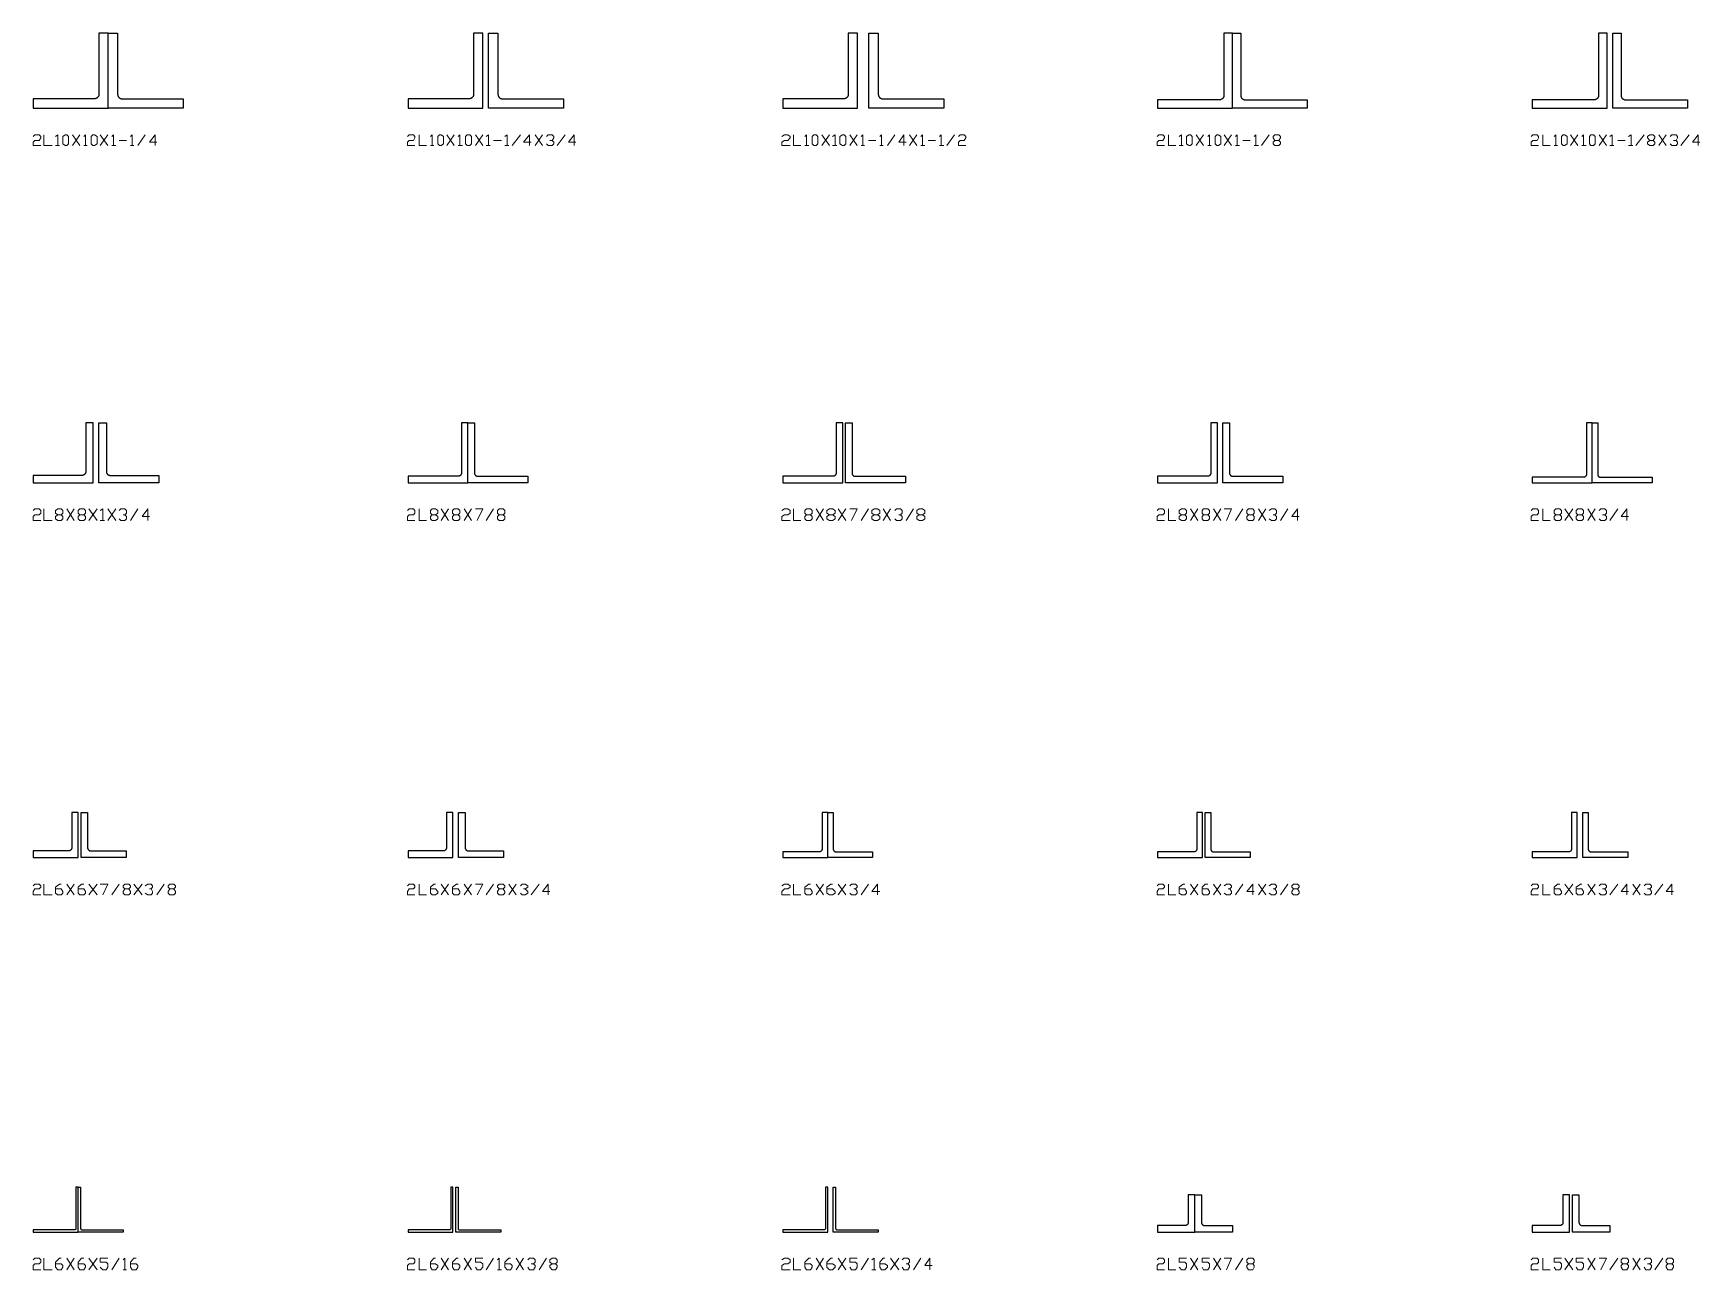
# Model space of a CAD drawing. Header units: inches. Extents: x 0 to 985, y -1555 to 12.
# Drawn here: x 750 to 972.4, y -155 to 10 of the extents above; entities that cross this region are included whole.
import ezdxf

# ---------------------------------------------------------------- set-up
doc = ezdxf.new("R2010")
doc.units = ezdxf.units.IN
doc.header["$MEASUREMENT"] = 0
doc.layers.add('AISC_STEEL', color=7, linetype='Continuous')

msp = doc.modelspace()

# ---------------------------------------------------------------- linework, layer by layer
at = {"color": 3, "lineweight": 0}
for points in [[(750, -3.76), (750.22, -3.54), (750.77, -3.54), (750.98, -3.76), (750.98, -3.97), (750.77, -4.3), (750.22, -4.3), (750, -4.52), (750, -4.96), (750.98, -4.96)], [(751.42, -3.54), (751.42, -4.96), (752.51, -4.96)], [(752.95, -3.76), (753.27, -3.54), (753.27, -4.96)], [(755.24, -4.96), (756.22, -3.54)], [(755.24, -3.54), (756.22, -4.96)], [(756.76, -3.76), (756.98, -3.54), (756.98, -4.96)], [(758.94, -4.96), (759.93, -3.54)], [(758.94, -3.54), (759.93, -4.96)], [(760.47, -3.76), (760.69, -3.54), (760.69, -4.96)], [(761.45, -4.3), (762.43, -4.3)], [(762.98, -3.76), (763.2, -3.54), (763.2, -4.96)], [(763.96, -4.96), (764.94, -3.54)], [(766.47, -4.52), (765.49, -4.52), (766.25, -3.54), (766.25, -4.96)], [(799.95, -3.76), (800.17, -3.54), (800.71, -3.54), (800.93, -3.76), (800.93, -3.97), (800.71, -4.3), (800.17, -4.3), (799.95, -4.52), (799.95, -4.96), (800.93, -4.96)], [(801.47, -3.54), (801.47, -4.96), (802.46, -4.96)], [(803, -3.76), (803.22, -3.54), (803.22, -4.96)], [(805.18, -4.96), (806.16, -3.54)], [(805.18, -3.54), (806.16, -4.96)], [(806.71, -3.76), (806.93, -3.54), (806.93, -4.96)], [(809, -4.96), (809.98, -3.54)], [(809, -3.54), (809.98, -4.96)], [(810.42, -3.76), (810.74, -3.54), (810.74, -4.96)], [(811.4, -4.3), (812.49, -4.3)], [(812.92, -3.76), (813.25, -3.54), (813.25, -4.96)], [(813.91, -4.96), (815, -3.54)], [(816.41, -4.52), (815.43, -4.52), (816.2, -3.54), (816.2, -4.96)], [(816.96, -4.96), (817.94, -3.54)], [(816.96, -3.54), (817.94, -4.96)], [(818.49, -3.76), (818.7, -3.54), (819.25, -3.54), (819.47, -3.76), (819.47, -3.97), (819.25, -4.3), (818.92, -4.3)], [(819.25, -4.3), (819.47, -4.52), (819.47, -4.74), (819.25, -4.96), (818.7, -4.96), (818.49, -4.74)], [(819.9, -4.96), (820.99, -3.54)], [(822.41, -4.52), (821.43, -4.52), (822.19, -3.54), (822.19, -4.96)], [(849.89, -3.76), (850.22, -3.54), (850.66, -3.54), (850.98, -3.76), (850.98, -3.97), (850.66, -4.3), (850.22, -4.3), (849.89, -4.52), (849.89, -4.96), (850.98, -4.96)], [(851.42, -3.54), (851.42, -4.96), (852.4, -4.96)], [(852.95, -3.76), (853.16, -3.54), (853.16, -4.96)], [(855.24, -4.96), (856.22, -3.54)], [(855.24, -3.54), (856.22, -4.96)], [(856.65, -3.76), (856.98, -3.54), (856.98, -4.96)], [(858.94, -4.96), (859.93, -3.54)], [(858.94, -3.54), (859.93, -4.96)], [(860.47, -3.76), (860.69, -3.54), (860.69, -4.96)], [(861.45, -4.3), (862.43, -4.3)], [(862.98, -3.76), (863.2, -3.54), (863.2, -4.96)], [(863.96, -4.96), (864.94, -3.54)], [(866.47, -4.52), (865.49, -4.52), (866.14, -3.54), (866.14, -4.96)], [(866.91, -4.96), (867.89, -3.54)], [(866.91, -3.54), (867.89, -4.96)], [(868.43, -3.76), (868.65, -3.54), (868.65, -4.96)], [(869.41, -4.3), (870.39, -4.3)], [(870.94, -3.76), (871.16, -3.54), (871.16, -4.96)], [(871.92, -4.96), (872.9, -3.54)], [(873.45, -3.76), (873.67, -3.54), (874.21, -3.54), (874.43, -3.76), (874.43, -3.97), (874.21, -4.3), (873.67, -4.3), (873.45, -4.52), (873.45, -4.96), (874.43, -4.96)], [(899.95, -3.76), (900.17, -3.54), (900.71, -3.54), (900.93, -3.76), (900.93, -3.97), (900.71, -4.3), (900.17, -4.3), (899.95, -4.52), (899.95, -4.96), (900.93, -4.96)], [(901.47, -3.54), (901.47, -4.96), (902.46, -4.96)], [(902.89, -3.76), (903.22, -3.54), (903.22, -4.96)], [(905.18, -4.96), (906.16, -3.54)], [(905.18, -3.54), (906.16, -4.96)], [(906.71, -3.76), (906.93, -3.54), (906.93, -4.96)], [(908.89, -4.96), (909.87, -3.54)], [(908.89, -3.54), (909.87, -4.96)], [(910.42, -3.76), (910.63, -3.54), (910.63, -4.96)], [(911.4, -4.3), (912.38, -4.3)], [(912.92, -3.76), (913.14, -3.54), (913.14, -4.96)], [(913.91, -4.96), (914.89, -3.54)], [(916.2, -4.3), (916.41, -4.52), (916.41, -4.74), (916.2, -4.96), (915.65, -4.96), (915.43, -4.74), (915.43, -4.52), (915.65, -4.3), (916.2, -4.3), (916.41, -3.97), (916.41, -3.76), (916.2, -3.54), (915.65, -3.54), (915.43, -3.76), (915.43, -3.97), (915.65, -4.3)], [(949.89, -3.76), (950.11, -3.54), (950.66, -3.54), (950.87, -3.76), (950.87, -3.97), (950.66, -4.3), (950.11, -4.3), (949.89, -4.52), (949.89, -4.96), (950.87, -4.96)], [(951.42, -3.54), (951.42, -4.96), (952.4, -4.96)], [(952.95, -3.76), (953.16, -3.54), (953.16, -4.96)], [(955.13, -4.96), (956.11, -3.54)], [(955.13, -3.54), (956.11, -4.96)], [(956.65, -3.76), (956.87, -3.54), (956.87, -4.96)], [(958.94, -4.96), (959.93, -3.54)], [(958.94, -3.54), (959.93, -4.96)], [(960.36, -3.76), (960.69, -3.54), (960.69, -4.96)], [(961.45, -4.3), (962.43, -4.3)], [(962.87, -3.76), (963.2, -3.54), (963.2, -4.96)], [(963.85, -4.96), (964.94, -3.54)], [(966.14, -4.3), (966.36, -4.52), (966.36, -4.74), (966.14, -4.96), (965.71, -4.96), (965.38, -4.74), (965.38, -4.52), (965.71, -4.3), (966.14, -4.3), (966.36, -3.97), (966.36, -3.76), (966.14, -3.54), (965.71, -3.54), (965.38, -3.76), (965.38, -3.97), (965.71, -4.3)], [(966.91, -4.96), (967.89, -3.54)], [(966.91, -3.54), (967.89, -4.96)], [(968.43, -3.76), (968.65, -3.54), (969.2, -3.54), (969.41, -3.76), (969.41, -3.97), (969.2, -4.3), (968.87, -4.3)], [(969.2, -4.3), (969.41, -4.52), (969.41, -4.74), (969.2, -4.96), (968.65, -4.96), (968.43, -4.74)], [(969.85, -4.96), (970.94, -3.54)], [(972.36, -4.52), (971.38, -4.52), (972.14, -3.54), (972.14, -4.96)], [(752.95, -4.96), (753.49, -4.96)], [(756.76, -4.96), (757.2, -4.96)], [(760.47, -4.96), (761.02, -4.96)], [(762.98, -4.96), (763.42, -4.96)], [(803, -4.96), (803.44, -4.96)], [(806.71, -4.96), (807.25, -4.96)], [(810.42, -4.96), (810.96, -4.96)], [(812.92, -4.96), (813.47, -4.96)], [(852.95, -4.96), (853.49, -4.96)], [(856.65, -4.96), (857.2, -4.96)], [(860.47, -4.96), (860.91, -4.96)], [(862.98, -4.96), (863.42, -4.96)], [(868.43, -4.96), (868.98, -4.96)], [(870.94, -4.96), (871.49, -4.96)], [(902.89, -4.96), (903.44, -4.96)], [(906.71, -4.96), (907.15, -4.96)], [(910.42, -4.96), (910.96, -4.96)], [(912.92, -4.96), (913.47, -4.96)], [(952.95, -4.96), (953.38, -4.96)], [(956.65, -4.96), (957.2, -4.96)], [(960.36, -4.96), (960.91, -4.96)], [(962.87, -4.96), (963.42, -4.96)], [(750, -53.7), (750.22, -53.48), (750.77, -53.48), (750.98, -53.7), (750.98, -54.03), (750.77, -54.25), (750.22, -54.25), (750, -54.47), (750, -55.01), (750.98, -55.01)], [(751.42, -53.48), (751.42, -55.01), (752.51, -55.01)], [(753.71, -54.25), (753.93, -54.47), (753.93, -54.79), (753.71, -55.01), (753.27, -55.01), (752.95, -54.79), (752.95, -54.47), (753.27, -54.25), (753.71, -54.25), (753.93, -54.03), (753.93, -53.7), (753.71, -53.48), (753.27, -53.48), (752.95, -53.7), (752.95, -54.03), (753.27, -54.25)], [(754.47, -55.01), (755.45, -53.48)], [(754.47, -53.48), (755.45, -55.01)], [(756.76, -54.25), (756.98, -54.47), (756.98, -54.79), (756.76, -55.01), (756.22, -55.01), (756, -54.79), (756, -54.47), (756.22, -54.25), (756.76, -54.25), (756.98, -54.03), (756.98, -53.7), (756.76, -53.48), (756.22, -53.48), (756, -53.7), (756, -54.03), (756.22, -54.25)], [(757.42, -55.01), (758.51, -53.48)], [(757.42, -53.48), (758.51, -55.01)], [(758.94, -53.7), (759.27, -53.48), (759.27, -55.01)], [(758.94, -55.01), (759.49, -55.01)], [(759.93, -55.01), (761.02, -53.48)], [(759.93, -53.48), (761.02, -55.01)], [(761.45, -53.7), (761.67, -53.48), (762.22, -53.48), (762.43, -53.7), (762.43, -54.03), (762.22, -54.25), (762, -54.25)], [(762.22, -54.25), (762.43, -54.47), (762.43, -54.79), (762.22, -55.01), (761.67, -55.01), (761.45, -54.79)], [(762.98, -55.01), (763.96, -53.48)], [(765.49, -54.47), (764.51, -54.47), (765.27, -53.48), (765.27, -55.01)], [(799.95, -53.7), (800.17, -53.48), (800.71, -53.48), (800.93, -53.7), (800.93, -54.03), (800.71, -54.25), (800.17, -54.25), (799.95, -54.47), (799.95, -55.01), (800.93, -55.01)], [(801.47, -53.48), (801.47, -55.01), (802.46, -55.01)], [(803.66, -54.25), (803.98, -54.47), (803.98, -54.79), (803.66, -55.01), (803.22, -55.01), (803, -54.79), (803, -54.47), (803.22, -54.25), (803.66, -54.25), (803.98, -54.03), (803.98, -53.7), (803.66, -53.48), (803.22, -53.48), (803, -53.7), (803, -54.03), (803.22, -54.25)], [(804.42, -55.01), (805.4, -53.48)], [(804.42, -53.48), (805.4, -55.01)], [(806.71, -54.25), (806.93, -54.47), (806.93, -54.79), (806.71, -55.01), (806.16, -55.01), (805.95, -54.79), (805.95, -54.47), (806.16, -54.25), (806.71, -54.25), (806.93, -54.03), (806.93, -53.7), (806.71, -53.48), (806.16, -53.48), (805.95, -53.7), (805.95, -54.03), (806.16, -54.25)], [(807.47, -55.01), (808.45, -53.48)], [(807.47, -53.48), (808.45, -55.01)], [(809, -53.48), (809.98, -53.48), (809.22, -55.01)], [(810.42, -55.01), (811.4, -53.48)], [(812.71, -54.25), (812.92, -54.47), (812.92, -54.79), (812.71, -55.01), (812.16, -55.01), (811.94, -54.79), (811.94, -54.47), (812.16, -54.25), (812.71, -54.25), (812.92, -54.03), (812.92, -53.7), (812.71, -53.48), (812.16, -53.48), (811.94, -53.7), (811.94, -54.03), (812.16, -54.25)], [(849.89, -53.7), (850.22, -53.48), (850.66, -53.48), (850.98, -53.7), (850.98, -54.03), (850.66, -54.25), (850.22, -54.25), (849.89, -54.47), (849.89, -55.01), (850.98, -55.01)], [(851.42, -53.48), (851.42, -55.01), (852.4, -55.01)], [(853.71, -54.25), (853.93, -54.47), (853.93, -54.79), (853.71, -55.01), (853.16, -55.01), (852.95, -54.79), (852.95, -54.47), (853.16, -54.25), (853.71, -54.25), (853.93, -54.03), (853.93, -53.7), (853.71, -53.48), (853.16, -53.48), (852.95, -53.7), (852.95, -54.03), (853.16, -54.25)], [(854.47, -55.01), (855.45, -53.48)], [(854.47, -53.48), (855.45, -55.01)], [(856.65, -54.25), (856.98, -54.47), (856.98, -54.79), (856.65, -55.01), (856.22, -55.01), (855.89, -54.79), (855.89, -54.47), (856.22, -54.25), (856.65, -54.25), (856.98, -54.03), (856.98, -53.7), (856.65, -53.48), (856.22, -53.48), (855.89, -53.7), (855.89, -54.03), (856.22, -54.25)], [(857.42, -55.01), (858.4, -53.48)], [(857.42, -53.48), (858.4, -55.01)], [(858.94, -53.48), (859.93, -53.48), (859.16, -55.01)], [(860.47, -55.01), (861.45, -53.48)], [(862.65, -54.25), (862.98, -54.47), (862.98, -54.79), (862.65, -55.01), (862.22, -55.01), (861.89, -54.79), (861.89, -54.47), (862.22, -54.25), (862.65, -54.25), (862.98, -54.03), (862.98, -53.7), (862.65, -53.48), (862.22, -53.48), (861.89, -53.7), (861.89, -54.03), (862.22, -54.25)], [(863.42, -55.01), (864.4, -53.48)], [(863.42, -53.48), (864.4, -55.01)], [(864.94, -53.7), (865.16, -53.48), (865.71, -53.48), (865.92, -53.7), (865.92, -54.03), (865.71, -54.25), (865.49, -54.25)], [(865.71, -54.25), (865.92, -54.47), (865.92, -54.79), (865.71, -55.01), (865.16, -55.01), (864.94, -54.79)], [(866.47, -55.01), (867.45, -53.48)], [(868.65, -54.25), (868.98, -54.47), (868.98, -54.79), (868.65, -55.01), (868.21, -55.01), (867.89, -54.79), (867.89, -54.47), (868.21, -54.25), (868.65, -54.25), (868.98, -54.03), (868.98, -53.7), (868.65, -53.48), (868.21, -53.48), (867.89, -53.7), (867.89, -54.03), (868.21, -54.25)], [(899.95, -53.7), (900.17, -53.48), (900.71, -53.48), (900.93, -53.7), (900.93, -54.03), (900.71, -54.25), (900.17, -54.25), (899.95, -54.47), (899.95, -55.01), (900.93, -55.01)], [(901.47, -53.48), (901.47, -55.01), (902.46, -55.01)], [(903.66, -54.25), (903.87, -54.47), (903.87, -54.79), (903.66, -55.01), (903.22, -55.01), (902.89, -54.79), (902.89, -54.47), (903.22, -54.25), (903.66, -54.25), (903.87, -54.03), (903.87, -53.7), (903.66, -53.48), (903.22, -53.48), (902.89, -53.7), (902.89, -54.03), (903.22, -54.25)], [(904.42, -55.01), (905.4, -53.48)], [(904.42, -53.48), (905.4, -55.01)], [(906.71, -54.25), (906.93, -54.47), (906.93, -54.79), (906.71, -55.01), (906.16, -55.01), (905.95, -54.79), (905.95, -54.47), (906.16, -54.25), (906.71, -54.25), (906.93, -54.03), (906.93, -53.7), (906.71, -53.48), (906.16, -53.48), (905.95, -53.7), (905.95, -54.03), (906.16, -54.25)], [(907.47, -55.01), (908.45, -53.48)], [(907.47, -53.48), (908.45, -55.01)], [(908.89, -53.48), (909.87, -53.48), (909.22, -55.01)], [(910.42, -55.01), (911.4, -53.48)], [(912.71, -54.25), (912.92, -54.47), (912.92, -54.79), (912.71, -55.01), (912.16, -55.01), (911.94, -54.79), (911.94, -54.47), (912.16, -54.25), (912.71, -54.25), (912.92, -54.03), (912.92, -53.7), (912.71, -53.48), (912.16, -53.48), (911.94, -53.7), (911.94, -54.03), (912.16, -54.25)], [(913.47, -55.01), (914.45, -53.48)], [(913.47, -53.48), (914.45, -55.01)], [(914.89, -53.7), (915.22, -53.48), (915.65, -53.48), (915.87, -53.7), (915.87, -54.03), (915.65, -54.25), (915.43, -54.25)], [(915.65, -54.25), (915.87, -54.47), (915.87, -54.79), (915.65, -55.01), (915.22, -55.01), (914.89, -54.79)], [(916.41, -55.01), (917.4, -53.48)], [(918.92, -54.47), (917.94, -54.47), (918.7, -53.48), (918.7, -55.01)], [(949.89, -53.7), (950.11, -53.48), (950.66, -53.48), (950.87, -53.7), (950.87, -54.03), (950.66, -54.25), (950.11, -54.25), (949.89, -54.47), (949.89, -55.01), (950.87, -55.01)], [(951.42, -53.48), (951.42, -55.01), (952.4, -55.01)], [(953.71, -54.25), (953.93, -54.47), (953.93, -54.79), (953.71, -55.01), (953.16, -55.01), (952.95, -54.79), (952.95, -54.47), (953.16, -54.25), (953.71, -54.25), (953.93, -54.03), (953.93, -53.7), (953.71, -53.48), (953.16, -53.48), (952.95, -53.7), (952.95, -54.03), (953.16, -54.25)], [(954.36, -55.01), (955.45, -53.48)], [(954.36, -53.48), (955.45, -55.01)], [(956.65, -54.25), (956.87, -54.47), (956.87, -54.79), (956.65, -55.01), (956.11, -55.01), (955.89, -54.79), (955.89, -54.47), (956.11, -54.25), (956.65, -54.25), (956.87, -54.03), (956.87, -53.7), (956.65, -53.48), (956.11, -53.48), (955.89, -53.7), (955.89, -54.03), (956.11, -54.25)], [(957.42, -55.01), (958.4, -53.48)], [(957.42, -53.48), (958.4, -55.01)], [(958.94, -53.7), (959.16, -53.48), (959.71, -53.48), (959.93, -53.7), (959.93, -54.03), (959.71, -54.25), (959.38, -54.25)], [(959.71, -54.25), (959.93, -54.47), (959.93, -54.79), (959.71, -55.01), (959.16, -55.01), (958.94, -54.79)], [(960.36, -55.01), (961.45, -53.48)], [(962.87, -54.47), (961.89, -54.47), (962.65, -53.48), (962.65, -55.01)], [(750, -103.76), (750.22, -103.54), (750.77, -103.54), (750.98, -103.76), (750.98, -103.97), (750.77, -104.19), (750.22, -104.19), (750, -104.52), (750, -104.96), (750.98, -104.96)], [(751.42, -103.54), (751.42, -104.96), (752.51, -104.96)], [(752.95, -104.19), (753.71, -104.19), (753.93, -104.52), (753.93, -104.74), (753.71, -104.96), (753.27, -104.96), (752.95, -104.74), (752.95, -103.97), (753.49, -103.54), (753.71, -103.54)], [(754.47, -104.96), (755.45, -103.54)], [(754.47, -103.54), (755.45, -104.96)], [(756, -104.19), (756.76, -104.19), (756.98, -104.52), (756.98, -104.74), (756.76, -104.96), (756.22, -104.96), (756, -104.74), (756, -103.97), (756.44, -103.54), (756.76, -103.54)], [(757.42, -104.96), (758.51, -103.54)], [(757.42, -103.54), (758.51, -104.96)], [(758.94, -103.54), (759.93, -103.54), (759.27, -104.96)], [(760.47, -104.96), (761.45, -103.54)], [(762.76, -104.19), (762.98, -104.52), (762.98, -104.74), (762.76, -104.96), (762.22, -104.96), (762, -104.74), (762, -104.52), (762.22, -104.19), (762.76, -104.19), (762.98, -103.97), (762.98, -103.76), (762.76, -103.54), (762.22, -103.54), (762, -103.76), (762, -103.97), (762.22, -104.19)], [(763.42, -104.96), (764.51, -103.54)], [(763.42, -103.54), (764.51, -104.96)], [(764.94, -103.76), (765.27, -103.54), (765.71, -103.54), (765.92, -103.76), (765.92, -103.97), (765.71, -104.19), (765.49, -104.19)], [(765.71, -104.19), (765.92, -104.52), (765.92, -104.74), (765.71, -104.96), (765.27, -104.96), (764.94, -104.74)], [(766.47, -104.96), (767.45, -103.54)], [(768.76, -104.19), (768.98, -104.52), (768.98, -104.74), (768.76, -104.96), (768.21, -104.96), (768, -104.74), (768, -104.52), (768.21, -104.19), (768.76, -104.19), (768.98, -103.97), (768.98, -103.76), (768.76, -103.54), (768.21, -103.54), (768, -103.76), (768, -103.97), (768.21, -104.19)], [(799.95, -103.76), (800.17, -103.54), (800.71, -103.54), (800.93, -103.76), (800.93, -103.97), (800.71, -104.19), (800.17, -104.19), (799.95, -104.52), (799.95, -104.96), (800.93, -104.96)], [(801.47, -103.54), (801.47, -104.96), (802.46, -104.96)], [(803, -104.19), (803.66, -104.19), (803.98, -104.52), (803.98, -104.74), (803.66, -104.96), (803.22, -104.96), (803, -104.74), (803, -103.97), (803.44, -103.54), (803.66, -103.54)], [(804.42, -104.96), (805.4, -103.54)], [(804.42, -103.54), (805.4, -104.96)], [(805.95, -104.19), (806.71, -104.19), (806.93, -104.52), (806.93, -104.74), (806.71, -104.96), (806.16, -104.96), (805.95, -104.74), (805.95, -103.97), (806.49, -103.54), (806.71, -103.54)], [(807.47, -104.96), (808.45, -103.54)], [(807.47, -103.54), (808.45, -104.96)], [(809, -103.54), (809.98, -103.54), (809.22, -104.96)], [(810.42, -104.96), (811.4, -103.54)], [(812.71, -104.19), (812.92, -104.52), (812.92, -104.74), (812.71, -104.96), (812.16, -104.96), (811.94, -104.74), (811.94, -104.52), (812.16, -104.19), (812.71, -104.19), (812.92, -103.97), (812.92, -103.76), (812.71, -103.54), (812.16, -103.54), (811.94, -103.76), (811.94, -103.97), (812.16, -104.19)], [(813.47, -104.96), (814.45, -103.54)], [(813.47, -103.54), (814.45, -104.96)], [(815, -103.76), (815.21, -103.54), (815.65, -103.54), (815.98, -103.76), (815.98, -103.97), (815.65, -104.19), (815.43, -104.19)], [(815.65, -104.19), (815.98, -104.52), (815.98, -104.74), (815.65, -104.96), (815.21, -104.96), (815, -104.74)], [(816.41, -104.96), (817.51, -103.54)], [(818.92, -104.52), (817.94, -104.52), (818.7, -103.54), (818.7, -104.96)], [(849.89, -103.76), (850.22, -103.54), (850.66, -103.54), (850.98, -103.76), (850.98, -103.97), (850.66, -104.19), (850.22, -104.19), (849.89, -104.52), (849.89, -104.96), (850.98, -104.96)], [(851.42, -103.54), (851.42, -104.96), (852.4, -104.96)], [(852.95, -104.19), (853.71, -104.19), (853.93, -104.52), (853.93, -104.74), (853.71, -104.96), (853.16, -104.96), (852.95, -104.74), (852.95, -103.97), (853.49, -103.54), (853.71, -103.54)], [(854.47, -104.96), (855.45, -103.54)], [(854.47, -103.54), (855.45, -104.96)], [(855.89, -104.19), (856.65, -104.19), (856.98, -104.52), (856.98, -104.74), (856.65, -104.96), (856.22, -104.96), (855.89, -104.74), (855.89, -103.97), (856.44, -103.54), (856.65, -103.54)], [(857.42, -104.96), (858.4, -103.54)], [(857.42, -103.54), (858.4, -104.96)], [(858.94, -103.76), (859.16, -103.54), (859.71, -103.54), (859.93, -103.76), (859.93, -103.97), (859.71, -104.19), (859.49, -104.19)], [(859.71, -104.19), (859.93, -104.52), (859.93, -104.74), (859.71, -104.96), (859.16, -104.96), (858.94, -104.74)], [(860.47, -104.96), (861.45, -103.54)], [(862.98, -104.52), (861.89, -104.52), (862.65, -103.54), (862.65, -104.96)], [(899.95, -103.76), (900.17, -103.54), (900.71, -103.54), (900.93, -103.76), (900.93, -103.97), (900.71, -104.19), (900.17, -104.19), (899.95, -104.52), (899.95, -104.96), (900.93, -104.96)], [(901.47, -103.54), (901.47, -104.96), (902.46, -104.96)], [(902.89, -104.19), (903.66, -104.19), (903.87, -104.52), (903.87, -104.74), (903.66, -104.96), (903.22, -104.96), (902.89, -104.74), (902.89, -103.97), (903.44, -103.54), (903.66, -103.54)], [(904.42, -104.96), (905.4, -103.54)], [(904.42, -103.54), (905.4, -104.96)], [(905.95, -104.19), (906.71, -104.19), (906.93, -104.52), (906.93, -104.74), (906.71, -104.96), (906.16, -104.96), (905.95, -104.74), (905.95, -103.97), (906.38, -103.54), (906.71, -103.54)], [(907.47, -104.96), (908.45, -103.54)], [(907.47, -103.54), (908.45, -104.96)], [(908.89, -103.76), (909.22, -103.54), (909.65, -103.54), (909.87, -103.76), (909.87, -103.97), (909.65, -104.19), (909.44, -104.19)], [(909.65, -104.19), (909.87, -104.52), (909.87, -104.74), (909.65, -104.96), (909.22, -104.96), (908.89, -104.74)], [(910.42, -104.96), (911.4, -103.54)], [(912.92, -104.52), (911.94, -104.52), (912.71, -103.54), (912.71, -104.96)], [(913.47, -104.96), (914.45, -103.54)], [(913.47, -103.54), (914.45, -104.96)], [(914.89, -103.76), (915.22, -103.54), (915.65, -103.54), (915.87, -103.76), (915.87, -103.97), (915.65, -104.19), (915.43, -104.19)], [(915.65, -104.19), (915.87, -104.52), (915.87, -104.74), (915.65, -104.96), (915.22, -104.96), (914.89, -104.74)], [(916.41, -104.96), (917.4, -103.54)], [(918.7, -104.19), (918.92, -104.52), (918.92, -104.74), (918.7, -104.96), (918.16, -104.96), (917.94, -104.74), (917.94, -104.52), (918.16, -104.19), (918.7, -104.19), (918.92, -103.97), (918.92, -103.76), (918.7, -103.54), (918.16, -103.54), (917.94, -103.76), (917.94, -103.97), (918.16, -104.19)], [(949.89, -103.76), (950.11, -103.54), (950.66, -103.54), (950.87, -103.76), (950.87, -103.97), (950.66, -104.19), (950.11, -104.19), (949.89, -104.52), (949.89, -104.96), (950.87, -104.96)], [(951.42, -103.54), (951.42, -104.96), (952.4, -104.96)], [(952.95, -104.19), (953.71, -104.19), (953.93, -104.52), (953.93, -104.74), (953.71, -104.96), (953.16, -104.96), (952.95, -104.74), (952.95, -103.97), (953.38, -103.54), (953.71, -103.54)], [(954.36, -104.96), (955.45, -103.54)], [(954.36, -103.54), (955.45, -104.96)], [(955.89, -104.19), (956.65, -104.19), (956.87, -104.52), (956.87, -104.74), (956.65, -104.96), (956.11, -104.96), (955.89, -104.74), (955.89, -103.97), (956.44, -103.54), (956.65, -103.54)], [(957.42, -104.96), (958.4, -103.54)], [(957.42, -103.54), (958.4, -104.96)], [(958.94, -103.76), (959.16, -103.54), (959.71, -103.54), (959.93, -103.76), (959.93, -103.97), (959.71, -104.19), (959.38, -104.19)], [(959.71, -104.19), (959.93, -104.52), (959.93, -104.74), (959.71, -104.96), (959.16, -104.96), (958.94, -104.74)], [(960.36, -104.96), (961.45, -103.54)], [(962.87, -104.52), (961.89, -104.52), (962.65, -103.54), (962.65, -104.96)], [(963.42, -104.96), (964.4, -103.54)], [(963.42, -103.54), (964.4, -104.96)], [(964.94, -103.76), (965.16, -103.54), (965.71, -103.54), (965.92, -103.76), (965.92, -103.97), (965.71, -104.19), (965.38, -104.19)], [(965.71, -104.19), (965.92, -104.52), (965.92, -104.74), (965.71, -104.96), (965.16, -104.96), (964.94, -104.74)], [(966.36, -104.96), (967.45, -103.54)], [(968.87, -104.52), (967.89, -104.52), (968.65, -103.54), (968.65, -104.96)], [(750, -153.7), (750.22, -153.48), (750.77, -153.48), (750.98, -153.7), (750.98, -154.03), (750.77, -154.25), (750.22, -154.25), (750, -154.47), (750, -155.01), (750.98, -155.01)], [(751.42, -153.48), (751.42, -155.01), (752.51, -155.01)], [(752.95, -154.25), (753.71, -154.25), (753.93, -154.47), (753.93, -154.68), (753.71, -155.01), (753.27, -155.01), (752.95, -154.68), (752.95, -154.03), (753.49, -153.48), (753.71, -153.48)], [(754.47, -155.01), (755.45, -153.48)], [(754.47, -153.48), (755.45, -155.01)], [(756, -154.25), (756.76, -154.25), (756.98, -154.47), (756.98, -154.68), (756.76, -155.01), (756.22, -155.01), (756, -154.68), (756, -154.03), (756.44, -153.48), (756.76, -153.48)], [(757.42, -155.01), (758.51, -153.48)], [(757.42, -153.48), (758.51, -155.01)], [(758.94, -154.68), (759.27, -155.01), (759.71, -155.01), (759.93, -154.68), (759.93, -154.25), (759.71, -154.03), (758.94, -154.03), (758.94, -153.48), (759.93, -153.48)], [(760.47, -155.01), (761.45, -153.48)], [(762, -153.7), (762.22, -153.48), (762.22, -155.01)], [(762, -155.01), (762.43, -155.01)], [(762.98, -154.25), (763.74, -154.25), (763.96, -154.47), (763.96, -154.68), (763.74, -155.01), (763.2, -155.01), (762.98, -154.68), (762.98, -154.03), (763.42, -153.48), (763.74, -153.48)], [(799.95, -153.7), (800.17, -153.48), (800.71, -153.48), (800.93, -153.7), (800.93, -154.03), (800.71, -154.25), (800.17, -154.25), (799.95, -154.47), (799.95, -155.01), (800.93, -155.01)], [(801.47, -153.48), (801.47, -155.01), (802.46, -155.01)], [(803, -154.25), (803.66, -154.25), (803.98, -154.47), (803.98, -154.68), (803.66, -155.01), (803.22, -155.01), (803, -154.68), (803, -154.03), (803.44, -153.48), (803.66, -153.48)], [(804.42, -155.01), (805.4, -153.48)], [(804.42, -153.48), (805.4, -155.01)], [(805.95, -154.25), (806.71, -154.25), (806.93, -154.47), (806.93, -154.68), (806.71, -155.01), (806.16, -155.01), (805.95, -154.68), (805.95, -154.03), (806.49, -153.48), (806.71, -153.48)], [(807.47, -155.01), (808.45, -153.48)], [(807.47, -153.48), (808.45, -155.01)], [(809, -154.68), (809.22, -155.01), (809.65, -155.01), (809.98, -154.68), (809.98, -154.25), (809.65, -154.03), (809, -154.03), (809, -153.48), (809.98, -153.48)], [(810.42, -155.01), (811.4, -153.48)], [(811.94, -153.7), (812.16, -153.48), (812.16, -155.01)], [(811.94, -155.01), (812.49, -155.01)], [(812.92, -154.25), (813.69, -154.25), (813.91, -154.47), (813.91, -154.68), (813.69, -155.01), (813.25, -155.01), (812.92, -154.68), (812.92, -154.03), (813.47, -153.48), (813.69, -153.48)], [(814.45, -155.01), (815.43, -153.48)], [(814.45, -153.48), (815.43, -155.01)], [(815.98, -153.7), (816.2, -153.48), (816.74, -153.48), (816.96, -153.7), (816.96, -154.03), (816.74, -154.25), (816.41, -154.25)], [(816.74, -154.25), (816.96, -154.47), (816.96, -154.68), (816.74, -155.01), (816.2, -155.01), (815.98, -154.68)], [(817.51, -155.01), (818.49, -153.48)], [(819.69, -154.25), (819.9, -154.47), (819.9, -154.68), (819.69, -155.01), (819.25, -155.01), (818.92, -154.68), (818.92, -154.47), (819.25, -154.25), (819.69, -154.25), (819.9, -154.03), (819.9, -153.7), (819.69, -153.48), (819.25, -153.48), (818.92, -153.7), (818.92, -154.03), (819.25, -154.25)], [(849.89, -153.7), (850.22, -153.48), (850.66, -153.48), (850.98, -153.7), (850.98, -154.03), (850.66, -154.25), (850.22, -154.25), (849.89, -154.47), (849.89, -155.01), (850.98, -155.01)], [(851.42, -153.48), (851.42, -155.01), (852.4, -155.01)], [(852.95, -154.25), (853.71, -154.25), (853.93, -154.47), (853.93, -154.68), (853.71, -155.01), (853.16, -155.01), (852.95, -154.68), (852.95, -154.03), (853.49, -153.48), (853.71, -153.48)], [(854.47, -155.01), (855.45, -153.48)], [(854.47, -153.48), (855.45, -155.01)], [(855.89, -154.25), (856.65, -154.25), (856.98, -154.47), (856.98, -154.68), (856.65, -155.01), (856.22, -155.01), (855.89, -154.68), (855.89, -154.03), (856.44, -153.48), (856.65, -153.48)], [(857.42, -155.01), (858.4, -153.48)], [(857.42, -153.48), (858.4, -155.01)], [(858.94, -154.68), (859.16, -155.01), (859.71, -155.01), (859.93, -154.68), (859.93, -154.25), (859.71, -154.03), (858.94, -154.03), (858.94, -153.48), (859.93, -153.48)], [(860.47, -155.01), (861.45, -153.48)], [(861.89, -153.7), (862.22, -153.48), (862.22, -155.01)], [(861.89, -155.01), (862.43, -155.01)], [(862.98, -154.25), (863.63, -154.25), (863.96, -154.47), (863.96, -154.68), (863.63, -155.01), (863.2, -155.01), (862.98, -154.68), (862.98, -154.03), (863.42, -153.48), (863.63, -153.48)], [(864.4, -155.01), (865.49, -153.48)], [(864.4, -153.48), (865.49, -155.01)], [(865.92, -153.7), (866.14, -153.48), (866.69, -153.48), (866.91, -153.7), (866.91, -154.03), (866.69, -154.25), (866.47, -154.25)], [(866.69, -154.25), (866.91, -154.47), (866.91, -154.68), (866.69, -155.01), (866.14, -155.01), (865.92, -154.68)], [(867.45, -155.01), (868.43, -153.48)], [(869.96, -154.47), (868.98, -154.47), (869.63, -153.48), (869.63, -155.01)], [(899.95, -153.7), (900.17, -153.48), (900.71, -153.48), (900.93, -153.7), (900.93, -154.03), (900.71, -154.25), (900.17, -154.25), (899.95, -154.47), (899.95, -155.01), (900.93, -155.01)], [(901.47, -153.48), (901.47, -155.01), (902.46, -155.01)], [(902.89, -154.68), (903.22, -155.01), (903.66, -155.01), (903.87, -154.68), (903.87, -154.25), (903.66, -154.03), (902.89, -154.03), (902.89, -153.48), (903.87, -153.48)], [(904.42, -155.01), (905.4, -153.48)], [(904.42, -153.48), (905.4, -155.01)], [(905.95, -154.68), (906.16, -155.01), (906.71, -155.01), (906.93, -154.68), (906.93, -154.25), (906.71, -154.03), (905.95, -154.03), (905.95, -153.48), (906.93, -153.48)], [(907.47, -155.01), (908.45, -153.48)], [(907.47, -153.48), (908.45, -155.01)], [(908.89, -153.48), (909.87, -153.48), (909.22, -155.01)], [(910.42, -155.01), (911.4, -153.48)], [(912.71, -154.25), (912.92, -154.47), (912.92, -154.68), (912.71, -155.01), (912.16, -155.01), (911.94, -154.68), (911.94, -154.47), (912.16, -154.25), (912.71, -154.25), (912.92, -154.03), (912.92, -153.7), (912.71, -153.48), (912.16, -153.48), (911.94, -153.7), (911.94, -154.03), (912.16, -154.25)], [(949.89, -153.7), (950.11, -153.48), (950.66, -153.48), (950.87, -153.7), (950.87, -154.03), (950.66, -154.25), (950.11, -154.25), (949.89, -154.47), (949.89, -155.01), (950.87, -155.01)], [(951.42, -153.48), (951.42, -155.01), (952.4, -155.01)], [(952.95, -154.68), (953.16, -155.01), (953.71, -155.01), (953.93, -154.68), (953.93, -154.25), (953.71, -154.03), (952.95, -154.03), (952.95, -153.48), (953.93, -153.48)], [(954.36, -155.01), (955.45, -153.48)], [(954.36, -153.48), (955.45, -155.01)], [(955.89, -154.68), (956.11, -155.01), (956.65, -155.01), (956.87, -154.68), (956.87, -154.25), (956.65, -154.03), (955.89, -154.03), (955.89, -153.48), (956.87, -153.48)], [(957.42, -155.01), (958.4, -153.48)], [(957.42, -153.48), (958.4, -155.01)], [(958.94, -153.48), (959.93, -153.48), (959.16, -155.01)], [(960.36, -155.01), (961.45, -153.48)], [(962.65, -154.25), (962.87, -154.47), (962.87, -154.68), (962.65, -155.01), (962.11, -155.01), (961.89, -154.68), (961.89, -154.47), (962.11, -154.25), (962.65, -154.25), (962.87, -154.03), (962.87, -153.7), (962.65, -153.48), (962.11, -153.48), (961.89, -153.7), (961.89, -154.03), (962.11, -154.25)], [(963.42, -155.01), (964.4, -153.48)], [(963.42, -153.48), (964.4, -155.01)], [(964.94, -153.7), (965.16, -153.48), (965.71, -153.48), (965.92, -153.7), (965.92, -154.03), (965.71, -154.25), (965.38, -154.25)], [(965.71, -154.25), (965.92, -154.47), (965.92, -154.68), (965.71, -155.01), (965.16, -155.01), (964.94, -154.68)], [(966.36, -155.01), (967.45, -153.48)], [(968.65, -154.25), (968.87, -154.47), (968.87, -154.68), (968.65, -155.01), (968.1, -155.01), (967.89, -154.68), (967.89, -154.47), (968.1, -154.25), (968.65, -154.25), (968.87, -154.03), (968.87, -153.7), (968.65, -153.48), (968.1, -153.48), (967.89, -153.7), (967.89, -154.03), (968.1, -154.25)]]:
    msp.add_lwpolyline(points, dxfattribs=at)
for points in [[(754.26, -4.96), (753.93, -4.74), (753.93, -3.76), (754.26, -3.54), (754.47, -3.54), (754.69, -3.76), (754.69, -4.74), (754.47, -4.96), (754.26, -4.96)], [(757.96, -4.96), (757.74, -4.74), (757.74, -3.76), (757.96, -3.54), (758.18, -3.54), (758.51, -3.76), (758.51, -4.74), (758.18, -4.96), (757.96, -4.96)], [(804.2, -4.96), (803.98, -4.74), (803.98, -3.76), (804.2, -3.54), (804.42, -3.54), (804.75, -3.76), (804.75, -4.74), (804.42, -4.96), (804.2, -4.96)], [(807.91, -4.96), (807.69, -4.74), (807.69, -3.76), (807.91, -3.54), (808.24, -3.54), (808.45, -3.76), (808.45, -4.74), (808.24, -4.96), (807.91, -4.96)], [(854.15, -4.96), (853.93, -4.74), (853.93, -3.76), (854.15, -3.54), (854.47, -3.54), (854.69, -3.76), (854.69, -4.74), (854.47, -4.96), (854.15, -4.96)], [(857.96, -4.96), (857.64, -4.74), (857.64, -3.76), (857.96, -3.54), (858.18, -3.54), (858.4, -3.76), (858.4, -4.74), (858.18, -4.96), (857.96, -4.96)], [(904.2, -4.96), (903.87, -4.74), (903.87, -3.76), (904.2, -3.54), (904.42, -3.54), (904.64, -3.76), (904.64, -4.74), (904.42, -4.96), (904.2, -4.96)], [(907.91, -4.96), (907.69, -4.74), (907.69, -3.76), (907.91, -3.54), (908.13, -3.54), (908.45, -3.76), (908.45, -4.74), (908.13, -4.96), (907.91, -4.96)], [(954.15, -4.96), (953.93, -4.74), (953.93, -3.76), (954.15, -3.54), (954.36, -3.54), (954.69, -3.76), (954.69, -4.74), (954.36, -4.96), (954.15, -4.96)], [(957.85, -4.96), (957.64, -4.74), (957.64, -3.76), (957.85, -3.54), (958.18, -3.54), (958.4, -3.76), (958.4, -4.74), (958.18, -4.96), (957.85, -4.96)]]:
    msp.add_lwpolyline(points, close=True, dxfattribs=at)
at = {"layer": 'AISC_STEEL'}
for points in [[(750, 0), (760, 0), (760, 10), (758.75, 10), (758.75, 1.88), (758.75, 1.85), (758.75, 1.82), (758.74, 1.79), (758.74, 1.76), (758.73, 1.73), (758.72, 1.7), (758.72, 1.67), (758.71, 1.64), (758.69, 1.62), (758.68, 1.59), (758.67, 1.56), (758.65, 1.54), (758.63, 1.51), (758.62, 1.49), (758.6, 1.47), (758.58, 1.44), (758.56, 1.42), (758.53, 1.4), (758.51, 1.38), (758.49, 1.37), (758.46, 1.35), (758.44, 1.33), (758.41, 1.32), (758.38, 1.31), (758.36, 1.29), (758.33, 1.28), (758.3, 1.28), (758.27, 1.27), (758.24, 1.26), (758.21, 1.26), (758.18, 1.25), (758.15, 1.25), (758.12, 1.25), (750, 1.25)], [(770, 0), (760, 0), (760, 10), (761.25, 10), (761.25, 1.88), (761.25, 1.85), (761.25, 1.82), (761.26, 1.79), (761.26, 1.76), (761.27, 1.73), (761.28, 1.7), (761.28, 1.67), (761.29, 1.64), (761.31, 1.62), (761.32, 1.59), (761.33, 1.56), (761.35, 1.54), (761.37, 1.51), (761.38, 1.49), (761.4, 1.47), (761.42, 1.44), (761.44, 1.42), (761.47, 1.4), (761.49, 1.38), (761.51, 1.37), (761.54, 1.35), (761.56, 1.33), (761.59, 1.32), (761.62, 1.31), (761.64, 1.29), (761.67, 1.28), (761.7, 1.28), (761.73, 1.27), (761.76, 1.26), (761.79, 1.26), (761.82, 1.25), (761.85, 1.25), (761.88, 1.25), (770, 1.25)], [(800, 0), (810, 0), (810, 10), (808.75, 10), (808.75, 1.88), (808.75, 1.85), (808.75, 1.82), (808.74, 1.79), (808.74, 1.76), (808.73, 1.73), (808.72, 1.7), (808.72, 1.67), (808.71, 1.64), (808.69, 1.62), (808.68, 1.59), (808.67, 1.56), (808.65, 1.54), (808.63, 1.51), (808.62, 1.49), (808.6, 1.47), (808.58, 1.44), (808.56, 1.42), (808.53, 1.4), (808.51, 1.38), (808.49, 1.37), (808.46, 1.35), (808.44, 1.33), (808.41, 1.32), (808.38, 1.31), (808.36, 1.29), (808.33, 1.28), (808.3, 1.28), (808.27, 1.27), (808.24, 1.26), (808.21, 1.26), (808.18, 1.25), (808.15, 1.25), (808.12, 1.25), (800, 1.25)], [(820.75, 0), (810.75, 0), (810.75, 10), (812, 10), (812, 1.88), (812, 1.85), (812, 1.82), (812.01, 1.79), (812.01, 1.76), (812.02, 1.73), (812.03, 1.7), (812.03, 1.67), (812.04, 1.64), (812.06, 1.62), (812.07, 1.59), (812.08, 1.56), (812.1, 1.54), (812.12, 1.51), (812.13, 1.49), (812.15, 1.47), (812.17, 1.44), (812.19, 1.42), (812.22, 1.4), (812.24, 1.38), (812.26, 1.37), (812.29, 1.35), (812.31, 1.33), (812.34, 1.32), (812.37, 1.31), (812.39, 1.29), (812.42, 1.28), (812.45, 1.28), (812.48, 1.27), (812.51, 1.26), (812.54, 1.26), (812.57, 1.25), (812.6, 1.25), (812.62, 1.25), (820.75, 1.25)], [(850, 0), (860, 0), (860, 10), (858.75, 10), (858.75, 1.88), (858.75, 1.85), (858.75, 1.82), (858.74, 1.79), (858.74, 1.76), (858.73, 1.73), (858.72, 1.7), (858.72, 1.67), (858.71, 1.64), (858.69, 1.62), (858.68, 1.59), (858.67, 1.56), (858.65, 1.54), (858.63, 1.51), (858.62, 1.49), (858.6, 1.47), (858.58, 1.44), (858.56, 1.42), (858.53, 1.4), (858.51, 1.38), (858.49, 1.37), (858.46, 1.35), (858.44, 1.33), (858.41, 1.32), (858.38, 1.31), (858.36, 1.29), (858.33, 1.28), (858.3, 1.28), (858.27, 1.27), (858.24, 1.26), (858.21, 1.26), (858.18, 1.25), (858.15, 1.25), (858.12, 1.25), (850, 1.25)], [(871.5, 0), (861.5, 0), (861.5, 10), (862.75, 10), (862.75, 1.88), (862.75, 1.85), (862.75, 1.82), (862.76, 1.79), (862.76, 1.76), (862.77, 1.73), (862.78, 1.7), (862.78, 1.67), (862.79, 1.64), (862.81, 1.62), (862.82, 1.59), (862.83, 1.56), (862.85, 1.54), (862.87, 1.51), (862.88, 1.49), (862.9, 1.47), (862.92, 1.44), (862.94, 1.42), (862.97, 1.4), (862.99, 1.38), (863.01, 1.37), (863.04, 1.35), (863.06, 1.33), (863.09, 1.32), (863.12, 1.31), (863.14, 1.29), (863.17, 1.28), (863.2, 1.28), (863.23, 1.27), (863.26, 1.26), (863.29, 1.26), (863.32, 1.25), (863.35, 1.25), (863.38, 1.25), (871.5, 1.25)], [(900, 0), (910, 0), (910, 10), (908.87, 10), (908.87, 1.7), (908.87, 1.67), (908.87, 1.64), (908.86, 1.61), (908.86, 1.58), (908.85, 1.55), (908.84, 1.52), (908.83, 1.49), (908.82, 1.47), (908.81, 1.44), (908.79, 1.41), (908.78, 1.39), (908.76, 1.36), (908.74, 1.34), (908.72, 1.32), (908.7, 1.3), (908.68, 1.28), (908.66, 1.26), (908.64, 1.24), (908.61, 1.22), (908.59, 1.21), (908.56, 1.19), (908.53, 1.18), (908.51, 1.17), (908.48, 1.16), (908.45, 1.15), (908.42, 1.14), (908.39, 1.14), (908.36, 1.13), (908.33, 1.13), (908.3, 1.13), (900, 1.13)], [(920, 0), (910, 0), (910, 10), (911.13, 10), (911.13, 1.7), (911.13, 1.67), (911.13, 1.64), (911.14, 1.61), (911.14, 1.58), (911.15, 1.55), (911.16, 1.52), (911.17, 1.49), (911.18, 1.47), (911.19, 1.44), (911.21, 1.41), (911.22, 1.39), (911.24, 1.36), (911.26, 1.34), (911.28, 1.32), (911.3, 1.3), (911.32, 1.28), (911.34, 1.26), (911.36, 1.24), (911.39, 1.22), (911.41, 1.21), (911.44, 1.19), (911.47, 1.18), (911.49, 1.17), (911.52, 1.16), (911.55, 1.15), (911.58, 1.14), (911.61, 1.14), (911.64, 1.13), (911.67, 1.13), (911.7, 1.13), (920, 1.13)], [(950, 0), (960, 0), (960, 10), (958.87, 10), (958.87, 1.7), (958.87, 1.67), (958.87, 1.64), (958.86, 1.61), (958.86, 1.58), (958.85, 1.55), (958.84, 1.52), (958.83, 1.49), (958.82, 1.47), (958.81, 1.44), (958.79, 1.41), (958.78, 1.39), (958.76, 1.36), (958.74, 1.34), (958.72, 1.32), (958.7, 1.3), (958.68, 1.28), (958.66, 1.26), (958.64, 1.24), (958.61, 1.22), (958.59, 1.21), (958.56, 1.19), (958.53, 1.18), (958.51, 1.17), (958.48, 1.16), (958.45, 1.15), (958.42, 1.14), (958.39, 1.14), (958.36, 1.13), (958.33, 1.13), (958.3, 1.13), (950, 1.13)], [(970.75, 0), (960.75, 0), (960.75, 10), (961.88, 10), (961.88, 1.7), (961.88, 1.67), (961.88, 1.64), (961.89, 1.61), (961.89, 1.58), (961.9, 1.55), (961.91, 1.52), (961.92, 1.49), (961.93, 1.47), (961.94, 1.44), (961.96, 1.41), (961.97, 1.39), (961.99, 1.36), (962.01, 1.34), (962.03, 1.32), (962.05, 1.3), (962.07, 1.28), (962.09, 1.26), (962.11, 1.24), (962.14, 1.22), (962.16, 1.21), (962.19, 1.19), (962.22, 1.18), (962.24, 1.17), (962.27, 1.16), (962.3, 1.15), (962.33, 1.14), (962.36, 1.14), (962.39, 1.13), (962.42, 1.13), (962.45, 1.13), (970.75, 1.13)], [(750, -50), (758, -50), (758, -42), (757, -42), (757, -48.5), (757, -48.53), (757, -48.56), (756.99, -48.59), (756.99, -48.62), (756.98, -48.64), (756.97, -48.67), (756.96, -48.7), (756.95, -48.72), (756.93, -48.75), (756.92, -48.77), (756.9, -48.8), (756.88, -48.82), (756.86, -48.84), (756.84, -48.86), (756.82, -48.88), (756.8, -48.9), (756.77, -48.92), (756.75, -48.93), (756.72, -48.95), (756.7, -48.96), (756.67, -48.97), (756.64, -48.98), (756.62, -48.99), (756.59, -48.99), (756.56, -49), (756.53, -49), (756.5, -49), (750, -49)], [(766.75, -50), (758.75, -50), (758.75, -42), (759.75, -42), (759.75, -48.5), (759.75, -48.53), (759.75, -48.56), (759.76, -48.59), (759.76, -48.62), (759.77, -48.64), (759.78, -48.67), (759.79, -48.7), (759.8, -48.72), (759.82, -48.75), (759.83, -48.77), (759.85, -48.8), (759.87, -48.82), (759.89, -48.84), (759.91, -48.86), (759.93, -48.88), (759.95, -48.9), (759.98, -48.92), (760, -48.93), (760.03, -48.95), (760.05, -48.96), (760.08, -48.97), (760.11, -48.98), (760.13, -48.99), (760.16, -48.99), (760.19, -49), (760.22, -49), (760.25, -49), (766.75, -49)], [(800, -50), (808, -50), (808, -42), (807.12, -42), (807.12, -48.69), (807.12, -48.72), (807.12, -48.75), (807.12, -48.78), (807.11, -48.81), (807.1, -48.83), (807.09, -48.86), (807.08, -48.89), (807.06, -48.91), (807.04, -48.94), (807.03, -48.96), (807.01, -48.99), (806.99, -49.01), (806.96, -49.03), (806.94, -49.04), (806.91, -49.06), (806.89, -49.08), (806.86, -49.09), (806.83, -49.1), (806.81, -49.11), (806.78, -49.12), (806.75, -49.12), (806.72, -49.12), (806.69, -49.12), (800, -49.12)], [(816, -50), (808, -50), (808, -42), (808.88, -42), (808.88, -48.69), (808.88, -48.72), (808.88, -48.75), (808.88, -48.78), (808.89, -48.81), (808.9, -48.83), (808.91, -48.86), (808.92, -48.89), (808.94, -48.91), (808.96, -48.94), (808.97, -48.96), (808.99, -48.99), (809.01, -49.01), (809.04, -49.03), (809.06, -49.04), (809.09, -49.06), (809.11, -49.08), (809.14, -49.09), (809.17, -49.1), (809.19, -49.11), (809.22, -49.12), (809.25, -49.12), (809.28, -49.12), (809.31, -49.12), (816, -49.12)], [(850, -50), (858, -50), (858, -42), (857.12, -42), (857.12, -48.69), (857.12, -48.72), (857.12, -48.75), (857.12, -48.78), (857.11, -48.81), (857.1, -48.83), (857.09, -48.86), (857.08, -48.89), (857.06, -48.91), (857.04, -48.94), (857.03, -48.96), (857.01, -48.99), (856.99, -49.01), (856.96, -49.03), (856.94, -49.04), (856.91, -49.06), (856.89, -49.08), (856.86, -49.09), (856.83, -49.1), (856.81, -49.11), (856.78, -49.12), (856.75, -49.12), (856.72, -49.12), (856.69, -49.12), (850, -49.12)], [(866.38, -50), (858.38, -50), (858.38, -42), (859.25, -42), (859.25, -48.69), (859.25, -48.72), (859.25, -48.75), (859.26, -48.78), (859.27, -48.81), (859.28, -48.83), (859.29, -48.86), (859.3, -48.89), (859.31, -48.91), (859.33, -48.94), (859.35, -48.96), (859.37, -48.99), (859.39, -49.01), (859.41, -49.03), (859.44, -49.04), (859.46, -49.06), (859.49, -49.08), (859.51, -49.09), (859.54, -49.1), (859.57, -49.11), (859.6, -49.12), (859.63, -49.12), (859.66, -49.12), (859.69, -49.12), (866.38, -49.12)], [(900, -50), (908, -50), (908, -42), (907.12, -42), (907.12, -48.69), (907.12, -48.72), (907.12, -48.75), (907.12, -48.78), (907.11, -48.81), (907.1, -48.83), (907.09, -48.86), (907.08, -48.89), (907.06, -48.91), (907.04, -48.94), (907.03, -48.96), (907.01, -48.99), (906.99, -49.01), (906.96, -49.03), (906.94, -49.04), (906.91, -49.06), (906.89, -49.08), (906.86, -49.09), (906.83, -49.1), (906.81, -49.11), (906.78, -49.12), (906.75, -49.12), (906.72, -49.12), (906.69, -49.12), (900, -49.12)], [(916.75, -50), (908.75, -50), (908.75, -42), (909.62, -42), (909.62, -48.69), (909.63, -48.72), (909.63, -48.75), (909.63, -48.78), (909.64, -48.81), (909.65, -48.83), (909.66, -48.86), (909.67, -48.89), (909.69, -48.91), (909.71, -48.94), (909.72, -48.96), (909.74, -48.99), (909.76, -49.01), (909.79, -49.03), (909.81, -49.04), (909.84, -49.06), (909.86, -49.08), (909.89, -49.09), (909.92, -49.1), (909.94, -49.11), (909.97, -49.12), (910, -49.12), (910.03, -49.12), (910.06, -49.12), (916.75, -49.12)], [(950, -50), (958, -50), (958, -42), (957.25, -42), (957.25, -48.88), (957.25, -48.9), (957.25, -48.93), (957.24, -48.96), (957.23, -48.99), (957.22, -49.02), (957.21, -49.05), (957.19, -49.07), (957.18, -49.1), (957.16, -49.12), (957.14, -49.14), (957.12, -49.16), (957.1, -49.18), (957.07, -49.19), (957.05, -49.21), (957.02, -49.22), (956.99, -49.23), (956.96, -49.24), (956.93, -49.25), (956.9, -49.25), (956.88, -49.25), (950, -49.25)], [(966, -50), (958, -50), (958, -42), (958.75, -42), (958.75, -48.88), (958.75, -48.9), (958.75, -48.93), (958.76, -48.96), (958.77, -48.99), (958.78, -49.02), (958.79, -49.05), (958.81, -49.07), (958.82, -49.1), (958.84, -49.12), (958.86, -49.14), (958.88, -49.16), (958.9, -49.18), (958.93, -49.19), (958.95, -49.21), (958.98, -49.22), (959.01, -49.23), (959.04, -49.24), (959.07, -49.25), (959.1, -49.25), (959.12, -49.25), (966, -49.25)], [(750, -100), (756, -100), (756, -94), (755.12, -94), (755.12, -98.69), (755.12, -98.72), (755.12, -98.75), (755.12, -98.78), (755.11, -98.81), (755.1, -98.83), (755.09, -98.86), (755.08, -98.89), (755.06, -98.91), (755.04, -98.94), (755.03, -98.96), (755.01, -98.99), (754.99, -99.01), (754.96, -99.03), (754.94, -99.04), (754.91, -99.06), (754.89, -99.08), (754.86, -99.09), (754.83, -99.1), (754.81, -99.11), (754.78, -99.12), (754.75, -99.12), (754.72, -99.12), (754.69, -99.12), (750, -99.12)], [(762.38, -100), (756.38, -100), (756.38, -94), (757.25, -94), (757.25, -98.69), (757.25, -98.72), (757.25, -98.75), (757.26, -98.78), (757.27, -98.81), (757.28, -98.83), (757.29, -98.86), (757.3, -98.89), (757.31, -98.91), (757.33, -98.94), (757.35, -98.96), (757.37, -98.99), (757.39, -99.01), (757.41, -99.03), (757.44, -99.04), (757.46, -99.06), (757.49, -99.08), (757.51, -99.09), (757.54, -99.1), (757.57, -99.11), (757.6, -99.12), (757.63, -99.12), (757.66, -99.12), (757.69, -99.12), (762.38, -99.12)], [(800, -100), (806, -100), (806, -94), (805.12, -94), (805.12, -98.69), (805.12, -98.72), (805.12, -98.75), (805.12, -98.78), (805.11, -98.81), (805.1, -98.83), (805.09, -98.86), (805.08, -98.89), (805.06, -98.91), (805.04, -98.94), (805.03, -98.96), (805.01, -98.99), (804.99, -99.01), (804.96, -99.03), (804.94, -99.04), (804.91, -99.06), (804.89, -99.08), (804.86, -99.09), (804.83, -99.1), (804.81, -99.11), (804.78, -99.12), (804.75, -99.12), (804.72, -99.12), (804.69, -99.12), (800, -99.12)], [(812.75, -100), (806.75, -100), (806.75, -94), (807.62, -94), (807.62, -98.69), (807.63, -98.72), (807.63, -98.75), (807.63, -98.78), (807.64, -98.81), (807.65, -98.83), (807.66, -98.86), (807.67, -98.89), (807.69, -98.91), (807.71, -98.94), (807.72, -98.96), (807.74, -98.99), (807.76, -99.01), (807.79, -99.03), (807.81, -99.04), (807.84, -99.06), (807.86, -99.08), (807.89, -99.09), (807.92, -99.1), (807.94, -99.11), (807.97, -99.12), (808, -99.12), (808.03, -99.12), (808.06, -99.12), (812.75, -99.12)], [(850, -100), (856, -100), (856, -94), (855.25, -94), (855.25, -98.88), (855.25, -98.9), (855.25, -98.93), (855.24, -98.96), (855.23, -98.99), (855.22, -99.02), (855.21, -99.05), (855.19, -99.07), (855.18, -99.1), (855.16, -99.12), (855.14, -99.14), (855.12, -99.16), (855.1, -99.18), (855.07, -99.19), (855.05, -99.21), (855.02, -99.22), (854.99, -99.23), (854.96, -99.24), (854.93, -99.25), (854.9, -99.25), (854.88, -99.25), (850, -99.25)], [(862, -100), (856, -100), (856, -94), (856.75, -94), (856.75, -98.88), (856.75, -98.9), (856.75, -98.93), (856.76, -98.96), (856.77, -98.99), (856.78, -99.02), (856.79, -99.05), (856.81, -99.07), (856.82, -99.1), (856.84, -99.12), (856.86, -99.14), (856.88, -99.16), (856.9, -99.18), (856.93, -99.19), (856.95, -99.21), (856.98, -99.22), (857.01, -99.23), (857.04, -99.24), (857.07, -99.25), (857.1, -99.25), (857.12, -99.25), (862, -99.25)], [(900, -100), (906, -100), (906, -94), (905.25, -94), (905.25, -98.88), (905.25, -98.9), (905.25, -98.93), (905.24, -98.96), (905.23, -98.99), (905.22, -99.02), (905.21, -99.05), (905.19, -99.07), (905.18, -99.1), (905.16, -99.12), (905.14, -99.14), (905.12, -99.16), (905.1, -99.18), (905.07, -99.19), (905.05, -99.21), (905.02, -99.22), (904.99, -99.23), (904.96, -99.24), (904.93, -99.25), (904.9, -99.25), (904.88, -99.25), (900, -99.25)], [(912.38, -100), (906.38, -100), (906.38, -94), (907.12, -94), (907.12, -98.88), (907.13, -98.9), (907.13, -98.93), (907.14, -98.96), (907.14, -98.99), (907.15, -99.02), (907.17, -99.05), (907.18, -99.07), (907.2, -99.1), (907.21, -99.12), (907.23, -99.14), (907.26, -99.16), (907.28, -99.18), (907.3, -99.19), (907.33, -99.21), (907.36, -99.22), (907.38, -99.23), (907.41, -99.24), (907.44, -99.25), (907.47, -99.25), (907.5, -99.25), (912.38, -99.25)], [(950, -100), (956, -100), (956, -94), (955.25, -94), (955.25, -98.88), (955.25, -98.9), (955.25, -98.93), (955.24, -98.96), (955.23, -98.99), (955.22, -99.02), (955.21, -99.05), (955.19, -99.07), (955.18, -99.1), (955.16, -99.12), (955.14, -99.14), (955.12, -99.16), (955.1, -99.18), (955.07, -99.19), (955.05, -99.21), (955.02, -99.22), (954.99, -99.23), (954.96, -99.24), (954.93, -99.25), (954.9, -99.25), (954.88, -99.25), (950, -99.25)], [(962.75, -100), (956.75, -100), (956.75, -94), (957.5, -94), (957.5, -98.88), (957.5, -98.9), (957.5, -98.93), (957.51, -98.96), (957.52, -98.99), (957.53, -99.02), (957.54, -99.05), (957.56, -99.07), (957.57, -99.1), (957.59, -99.12), (957.61, -99.14), (957.63, -99.16), (957.65, -99.18), (957.68, -99.19), (957.7, -99.21), (957.73, -99.22), (957.76, -99.23), (957.79, -99.24), (957.82, -99.25), (957.85, -99.25), (957.88, -99.25), (962.75, -99.25)], [(750, -150), (756, -150), (756, -144), (755.69, -144), (755.69, -149.53), (755.69, -149.55), (755.68, -149.57), (755.68, -149.59), (755.67, -149.61), (755.65, -149.63), (755.64, -149.64), (755.63, -149.65), (755.61, -149.67), (755.59, -149.68), (755.57, -149.68), (755.55, -149.69), (755.53, -149.69), (750, -149.69)], [(762, -150), (756, -150), (756, -144), (756.31, -144), (756.31, -149.53), (756.31, -149.55), (756.32, -149.57), (756.32, -149.59), (756.33, -149.61), (756.35, -149.63), (756.36, -149.64), (756.37, -149.65), (756.39, -149.67), (756.41, -149.68), (756.43, -149.68), (756.45, -149.69), (756.47, -149.69), (762, -149.69)], [(800, -150), (806, -150), (806, -144), (805.69, -144), (805.69, -149.53), (805.69, -149.55), (805.68, -149.57), (805.68, -149.59), (805.67, -149.61), (805.65, -149.63), (805.64, -149.64), (805.63, -149.65), (805.61, -149.67), (805.59, -149.68), (805.57, -149.68), (805.55, -149.69), (805.53, -149.69), (800, -149.69)], [(812.38, -150), (806.38, -150), (806.38, -144), (806.69, -144), (806.69, -149.53), (806.69, -149.55), (806.69, -149.57), (806.7, -149.59), (806.71, -149.61), (806.72, -149.63), (806.73, -149.64), (806.75, -149.65), (806.77, -149.67), (806.78, -149.68), (806.8, -149.68), (806.82, -149.69), (806.84, -149.69), (812.38, -149.69)], [(850, -150), (856, -150), (856, -144), (855.69, -144), (855.69, -149.53), (855.69, -149.55), (855.68, -149.57), (855.68, -149.59), (855.67, -149.61), (855.65, -149.63), (855.64, -149.64), (855.63, -149.65), (855.61, -149.67), (855.59, -149.68), (855.57, -149.68), (855.55, -149.69), (855.53, -149.69), (850, -149.69)], [(862.75, -150), (856.75, -150), (856.75, -144), (857.06, -144), (857.06, -149.53), (857.06, -149.55), (857.07, -149.57), (857.07, -149.59), (857.08, -149.61), (857.1, -149.63), (857.11, -149.64), (857.12, -149.65), (857.14, -149.67), (857.16, -149.68), (857.18, -149.68), (857.2, -149.69), (857.22, -149.69), (862.75, -149.69)], [(900, -150), (905, -150), (905, -145), (904.12, -145), (904.12, -148.69), (904.12, -148.72), (904.12, -148.75), (904.12, -148.78), (904.11, -148.81), (904.1, -148.83), (904.09, -148.86), (904.08, -148.89), (904.06, -148.91), (904.04, -148.94), (904.03, -148.96), (904.01, -148.99), (903.99, -149.01), (903.96, -149.03), (903.94, -149.04), (903.91, -149.06), (903.89, -149.08), (903.86, -149.09), (903.83, -149.1), (903.81, -149.11), (903.78, -149.12), (903.75, -149.12), (903.72, -149.12), (903.69, -149.12), (900, -149.12)], [(910, -150), (905, -150), (905, -145), (905.88, -145), (905.88, -148.69), (905.88, -148.72), (905.88, -148.75), (905.88, -148.78), (905.89, -148.81), (905.9, -148.83), (905.91, -148.86), (905.92, -148.89), (905.94, -148.91), (905.96, -148.94), (905.97, -148.96), (905.99, -148.99), (906.01, -149.01), (906.04, -149.03), (906.06, -149.04), (906.09, -149.06), (906.11, -149.08), (906.14, -149.09), (906.17, -149.1), (906.19, -149.11), (906.22, -149.12), (906.25, -149.12), (906.28, -149.12), (906.31, -149.12), (910, -149.12)], [(950, -150), (955, -150), (955, -145), (954.12, -145), (954.12, -148.69), (954.12, -148.72), (954.12, -148.75), (954.12, -148.78), (954.11, -148.81), (954.1, -148.83), (954.09, -148.86), (954.08, -148.89), (954.06, -148.91), (954.04, -148.94), (954.03, -148.96), (954.01, -148.99), (953.99, -149.01), (953.96, -149.03), (953.94, -149.04), (953.91, -149.06), (953.89, -149.08), (953.86, -149.09), (953.83, -149.1), (953.81, -149.11), (953.78, -149.12), (953.75, -149.12), (953.72, -149.12), (953.69, -149.12), (950, -149.12)], [(960.38, -150), (955.38, -150), (955.38, -145), (956.25, -145), (956.25, -148.69), (956.25, -148.72), (956.25, -148.75), (956.26, -148.78), (956.27, -148.81), (956.28, -148.83), (956.29, -148.86), (956.3, -148.89), (956.31, -148.91), (956.33, -148.94), (956.35, -148.96), (956.37, -148.99), (956.39, -149.01), (956.41, -149.03), (956.44, -149.04), (956.46, -149.06), (956.49, -149.08), (956.51, -149.09), (956.54, -149.1), (956.57, -149.11), (956.6, -149.12), (956.63, -149.12), (956.66, -149.12), (956.69, -149.12), (960.38, -149.12)]]:
    msp.add_lwpolyline(points, close=True, dxfattribs=at)

doc.saveas('drawing.dxf')
